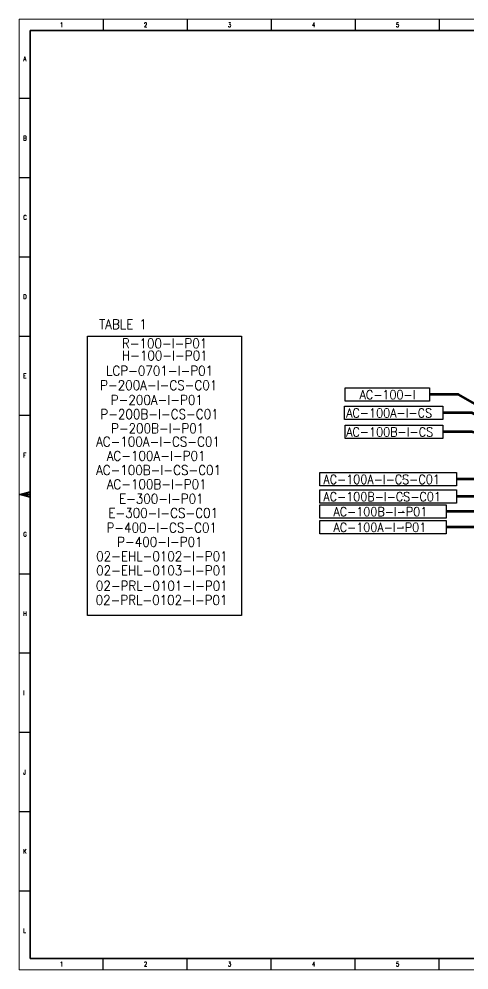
# Model space of a CAD drawing. Header units: inches. Extents: x -430764 to 624329, y 7374 to 217374.
# Drawn here: x 327329 to 426742, y 7374 to 217374 of the extents above; entities that cross this region are included whole.
import ezdxf

# ---------------------------------------------------------------- set-up
doc = ezdxf.new("R2010")
doc.units = ezdxf.units.IN
doc.header["$MEASUREMENT"] = 0
doc.layers.add('_Auto', color=7, linetype='Continuous')
doc.layers.add('Default', color=7, linetype='Continuous')
doc.styles.add('HZTXT', font='simplexs.shx', dxfattribs={"width": 0.7, "bigfont": 'hztxt.shx'})
doc.styles.get("Standard").update_dxf_attribs({"font": 'arial.ttf'})
doc.styles.add('TEG BORDER', font='txt_qlt.shx', dxfattribs={"width": 0.7, "bigfont": 'hztxt.shx'})
doc.dimstyles.new('ANSI_L', dxfattribs={"dimtxt": 0.18, "dimasz": 0.18, "dimexe": 0.18, "dimexo": 0.0625, "dimgap": 0.09, "dimtad": 0, "dimtih": 1, "dimtoh": 1, "dimdec": 4, "dimzin": 0, "dimdsep": 46, "dimtxsty": 'Standard', "dimcen": 0.09, "dimadec": 0, "dimazin": 0, "dimtfac": 1, "dimtdec": 4, "dimtofl": 0, "dimtmove": 0, "dimatfit": 3, "dimfxl": 1, "dimtolj": 1, "dimtzin": 0, "dimarcsym": 0})

# ---------------------------------------------------------------- blocks, each defined once
blk = doc.blocks.new('TEG BORDER A2')
for p, q in [((37.12, 420), (37.12, 415)), ((74.25, 420), (74.25, 415)), ((111.38, 420), (111.38, 415)), ((148.5, 420), (148.5, 415)), ((185.63, 420), (185.63, 415)), ((0, 385), (5, 385)), ((0, 350), (5, 350)), ((0, 315), (5, 315)), ((0, 280), (5, 280)), ((0, 245), (5, 245)), ((5, 210), (0, 210)), ((1.25, 210), (3.75, 210)), ((0, 175), (5, 175)), ((0, 140), (5, 140)), ((0, 105), (5, 105)), ((0, 70), (5, 70)), ((0, 35), (5, 35)), ((37.12, 0), (37.12, 5)), ((74.25, 0), (74.25, 5)), ((111.38, 0), (111.38, 5)), ((148.5, 0), (148.5, 5)), ((185.63, 0), (185.63, 5))]:
    blk.add_line(p, q)
at = {"linetype": 'Continuous'}
for p, q in [((489, 415), (5, 415)), ((5, 415), (5, 5)), ((5, 5), (489, 5))]:
    blk.add_line(p, q, dxfattribs=at)
at = {"color": 5, "lineweight": 15}
blk.add_lwpolyline([(0, 420), (594, 420), (594, 0), (0, 0)], close=True, dxfattribs=at)
blk.add_lwpolyline([(5, 415), (589, 415), (589, 5), (5, 5)], close=True)
blk.add_lwpolyline([(0, 210), (5, 211.34), (5, 208.66), (0, 210), (5, 211), (5, 210.67), (0, 210), (5, 210.33), (5, 209.67), (0, 210), (5, 209.33), (5, 209), (0, 210)])
at = {"char_height": 2, "width": 2, "style": 'TEG BORDER'}
for s, insert, attachment_point in [('1', (18.05, 418.41), 1), ('2', (55.17, 418.41), 1), ('3', (92.3, 418.41), 1), ('4', (129.42, 418.41), 1), ('5', (166.55, 418.41), 1), ('A', (1.91, 403.39), 1), ('B', (1.91, 368.39), 1), ('C', (1.91, 333.39), 1), ('D', (1.91, 298.39), 1), ('E', (1.91, 263.39), 1), ('F', (1.91, 228.39), 1), ('G', (1.91, 193.39), 1), ('H', (1.91, 158.39), 1), ('I', (1.91, 123.39), 1), ('J', (1.91, 88.39), 1), ('K', (1.91, 53.39), 1), ('L', (1.91, 18.39), 1), ('1', (18.05, 1.59), 7), ('2', (55.17, 1.59), 7), ('3', (92.3, 1.59), 7), ('4', (129.42, 1.59), 7), ('5', (166.55, 1.59), 7)]:
    blk.add_mtext(s, dxfattribs=dict(at, insert=insert, attachment_point=attachment_point))

msp = doc.modelspace()

# ---------------------------------------------------------------- linework, layer by layer
at = {"layer": '_Auto', "color": 7, "linetype": 'Continuous'}
for points in [[(399352, 135939), (418047, 135939), (418047, 132989), (399352, 132989)], [(399257, 131905), (420997, 131905), (420997, 128955), (399257, 128955)], [(399352, 127721), (420997, 127721), (420997, 124771), (399352, 124771)]]:
    msp.add_lwpolyline(points, close=True, dxfattribs=at)
at = {"layer": 'Default', "color": 7, "linetype": 'Continuous'}
for points in [[(342433, 147374), (376474, 147374), (376474, 85681), (342433, 85681)], [(393802, 117233), (423947, 117233), (423947, 114283), (393802, 114283)], [(393802, 113419), (423947, 113419), (423947, 110468), (393802, 110468)], [(393802, 110112), (421734, 110112), (421734, 107162), (393802, 107162)], [(393802, 106642), (421734, 106642), (421734, 103692), (393802, 103692)]]:
    msp.add_lwpolyline(points, close=True, dxfattribs=at)
at = {"layer": 'Default', "color": 7, "linetype": 'Continuous', "lineweight": 0}
for p in [(412146, 115758), (412146, 111944), (412146, 108637), (412146, 105167)]:
    msp.add_point(p, dxfattribs=at)

# ---------------------------------------------------------------- block references
at = {"xscale": 500, "yscale": 500, "zscale": 500}
msp.add_blockref('TEG BORDER A2', (327329, 7374), dxfattribs=at)

# ---------------------------------------------------------------- texts
at = {"layer": '_Auto', "color": 7, "style": 'HZTXT', "width": 0.9}
for s, p in [('AC-100-I', (402561, 133398)), ('AC-100A-I-CS', (399611, 129365)), ('AC-100B-I-CS', (399611, 125180))]:
    msp.add_text(s, height=2016, dxfattribs=at).set_placement(p)
at = {"layer": 'Default', "color": 7, "style": 'HZTXT', "width": 0.9}
for s, height, p in [('TABLE 1', 2145, (345050, 148898)), ('R-100-I-P01', 2145, (350063, 144671)), ('H-100-I-P01', 2145, (350063, 141984)), ('LCP-0701-I-P01', 2145, (346557, 138631)), ('P-200A-I-CS-C01', 2145, (345245, 135425)), ('P-200A-I-P01', 2145, (347600, 132181)), ('P-200B-I-CS-C01', 2145, (345295, 129042)), ('P-200B-I-P01', 2145, (347649, 125903)), ('AC-100A-I-CS-C01', 2145, (344335, 122970)), ('AC-100A-I-P01', 2145, (346689, 119831)), ('AC-100B-I-CS-C01', 2145, (344335, 116692)), ('AC-100B-I-P01', 2145, (346689, 113553)), ('AC-100A-I-CS-C01', 2016, (394563, 114692)), ('E-300-I-P01', 2145, (349419, 110361)), ('AC-100B-I-CS-C01', 2016, (394563, 110878)), ('E-300-I-CS-C01', 2145, (347065, 107222)), ('AC-100B-I-P01', 2016, (396776, 107571)), ('P-400-I-CS-C01', 2145, (346659, 103978)), ('AC-100A-I-P01', 2016, (396776, 104102)), ('P-400-I-P01', 2145, (349014, 100839)), ('02-EHL-0102-I-P01', 2145, (344379, 97659)), ('02-EHL-0103-I-P01', 2145, (344379, 94536)), ('02-PRL-0101-I-P01', 2145, (344308, 91138)), ('02-PRL-0102-I-P01', 2145, (344259, 87999))]:
    msp.add_text(s, height=height, dxfattribs=at).set_placement(p)

# ---------------------------------------------------------------- leaders
at = {"layer": '_Auto', "color": 136, "linetype": 'Continuous'}
for points in [[(446643, 121624), (424447, 134464), (418047, 134464)], [(443944, 122429), (427398, 130430), (420997, 130430)], [(444044, 121027), (427398, 126246), (420997, 126246)], [(474453, 121214), (428135, 105167), (421734, 105167)], [(471002, 121012), (428135, 108637), (421734, 108637)], [(467700, 120811), (430348, 115758), (423947, 115758)], [(467852, 120609), (430348, 111944), (423947, 111944)]]:
    msp.add_leader(points, dimstyle='ANSI_L', override={"dimscale": 1, "dimtxt": 3.175, "dimasz": 3000, "dimgap": 1.5875, "dimtad": 0, "dimlwd": 65535}, dxfattribs=at)

doc.saveas('drawing.dxf')
